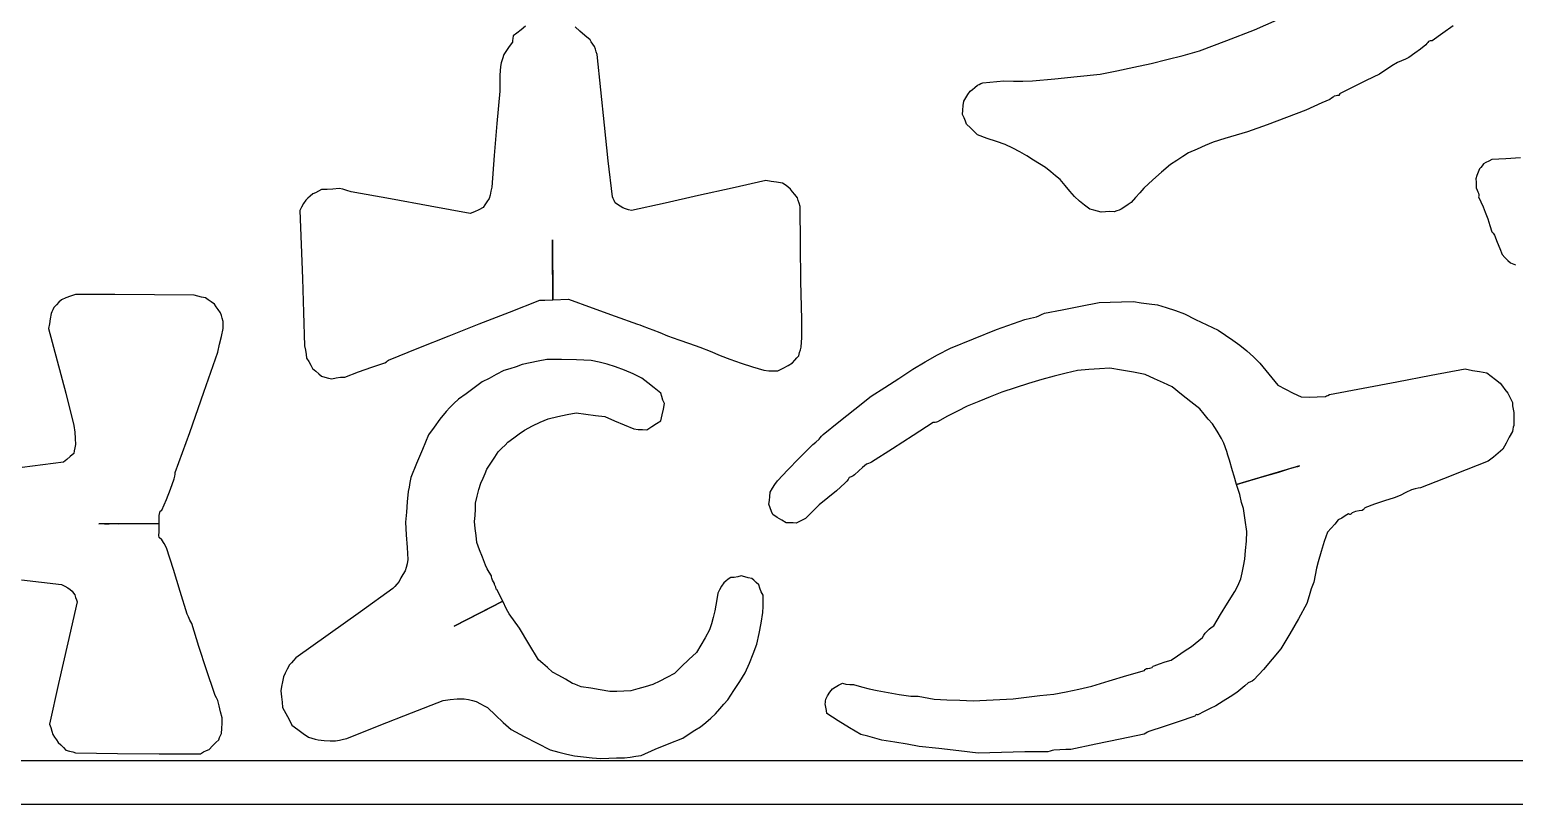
# Model space of a CAD drawing. Extents: x 0 to 192, y -79 to 48.
# Drawn here: x 36.89 to 70.76, y 0.02 to 17.68 of the extents above; entities that cross this region are included whole.
import ezdxf

# ---------------------------------------------------------------- set-up
doc = ezdxf.new("R2010")
doc.units = 0
doc.layers.add('1', color=7, linetype='CONTINUOUS')

msp = doc.modelspace()

# ---------------------------------------------------------------- linework, layer by layer
at = {"layer": '1', "color": 1, "linetype": 'CONTINUOUS'}
for p, q in [((64.8317, 17.684), (65.7954, 18.106)), ((48.0982, 17.6822), (48.0054, 17.6076)), ((48.1974, 17.7626), (48.0982, 17.6822)), ((49.439, 17.6534), (49.3326, 17.7522)), ((49.5534, 17.5548), (49.439, 17.6534)), ((64.2003, 17.4384), (64.8317, 17.684)), ((69.3654, 17.7702), (69.1273, 17.6042)), ((47.8286, 17.3018), (47.7638, 17.2074)), ((47.9014, 17.4016), (47.8286, 17.3018)), ((47.9068, 17.4874), (47.901, 17.4416)), ((47.901, 17.4416), (47.9014, 17.4016)), ((47.9204, 17.5415), (47.9068, 17.4874)), ((48.0054, 17.6076), (47.9204, 17.5415)), ((49.6734, 17.456), (49.5534, 17.5548)), ((49.6996, 17.4106), (49.6734, 17.456)), ((49.734, 17.3565), (49.6996, 17.4106)), ((49.7746, 17.2978), (49.734, 17.3565)), ((49.7948, 17.238), (49.7746, 17.2978)), ((63.5752, 17.1986), (64.2003, 17.4384)), ((68.7404, 17.3372), (68.6178, 17.2416)), ((68.761, 17.3704), (68.7404, 17.3372)), ((68.7819, 17.3958), (68.761, 17.3704)), ((68.8025, 17.415), (68.7819, 17.3958)), ((68.8367, 17.4279), (68.8025, 17.415)), ((68.863, 17.433), (68.8367, 17.4279)), ((68.8827, 17.4324), (68.863, 17.433)), ((69.1273, 17.6042), (68.8827, 17.4324)), ((47.6716, 17.0217), (47.6466, 16.9279)), ((47.7046, 17.1214), (47.6716, 17.0217)), ((47.7638, 17.2074), (47.7046, 17.1214)), ((49.8154, 17.1783), (49.7948, 17.238)), ((49.8356, 17.1187), (49.8154, 17.1783)), ((49.918, 16.3127), (49.8356, 17.1187)), ((62.4707, 16.9141), (62.832, 17.0026)), ((62.832, 17.0026), (63.1995, 17.0968)), ((63.1995, 17.0968), (63.5752, 17.1986)), ((68.0903, 16.9389), (67.9621, 16.8571)), ((68.1852, 16.9761), (68.0903, 16.9389)), ((68.2721, 17.0132), (68.1852, 16.9761)), ((68.3525, 17.0502), (68.2721, 17.0132)), ((68.4891, 17.1459), (68.3525, 17.0502)), ((68.6178, 17.2416), (68.4891, 17.1459)), ((47.6148, 16.6488), (47.6104, 16.4632)), ((47.627, 16.8419), (47.6148, 16.6488)), ((47.6466, 16.9279), (47.627, 16.8419)), ((60.2739, 16.5641), (60.7873, 16.614)), ((60.7873, 16.614), (61.3074, 16.6715)), ((61.3074, 16.6715), (61.6884, 16.7451)), ((61.6884, 16.7451), (62.0756, 16.8269)), ((62.0756, 16.8269), (62.4707, 16.9141)), ((67.6837, 16.6727), (67.3799, 16.5227)), ((67.9621, 16.8571), (67.6837, 16.6727)), ((47.6118, 16.2843), (47.5444, 15.5469)), ((47.6104, 16.4632), (47.6118, 16.2843)), ((50.0002, 15.505), (49.918, 16.3127)), ((58.2901, 16.2075), (58.3465, 16.2853)), ((58.3465, 16.2853), (58.3935, 16.3235)), ((58.3935, 16.3235), (58.4487, 16.3678)), ((58.4487, 16.3678), (58.5101, 16.4199)), ((58.5101, 16.4199), (58.5504, 16.438)), ((58.5504, 16.438), (58.591, 16.457)), ((58.591, 16.457), (58.6313, 16.4756)), ((58.6313, 16.4756), (58.7911, 16.4906)), ((58.7911, 16.4906), (58.951, 16.5056)), ((58.951, 16.5056), (59.111, 16.5207)), ((59.111, 16.5207), (59.3299, 16.5139)), ((59.3299, 16.5139), (59.5492, 16.5127)), ((59.5492, 16.5127), (59.7686, 16.5199)), ((59.7686, 16.5199), (60.2739, 16.5641)), ((67.0761, 16.3728), (66.7729, 16.2227)), ((67.3799, 16.5227), (67.0761, 16.3728)), ((58.1737, 15.8523), (58.1827, 15.9518)), ((58.1827, 15.9518), (58.1996, 16.0506)), ((58.1996, 16.0506), (58.2423, 16.1289)), ((58.2423, 16.1289), (58.2901, 16.2075)), ((66.1861, 15.9356), (66.0043, 15.8482)), ((66.3681, 16.0163), (66.1861, 15.9356)), ((66.5494, 16.0905), (66.3681, 16.0163)), ((66.5905, 16.1229), (66.5494, 16.0905)), ((66.6248, 16.1477), (66.5905, 16.1229)), ((66.6517, 16.1671), (66.6248, 16.1477)), ((66.6919, 16.1794), (66.6517, 16.1671)), ((66.7258, 16.1842), (66.6919, 16.1794)), ((66.7518, 16.1833), (66.7258, 16.1842)), ((66.7664, 16.2032), (66.7518, 16.1833)), ((66.7727, 16.2169), (66.7664, 16.2032)), ((66.7729, 16.2227), (66.7727, 16.2169)), ((58.1706, 15.7527), (58.1737, 15.8523)), ((58.2077, 15.6718), (58.1706, 15.7527)), ((58.2393, 15.5971), (58.2077, 15.6718)), ((58.2633, 15.5306), (58.2393, 15.5971)), ((65.5607, 15.6824), (65.1169, 15.517)), ((66.0043, 15.8482), (65.5607, 15.6824)), ((47.5444, 15.5469), (47.4844, 14.8151)), ((50.0888, 14.6931), (50.0002, 15.505)), ((58.3542, 15.4483), (58.2633, 15.5306)), ((58.4372, 15.3659), (58.3542, 15.4483)), ((58.5145, 15.2839), (58.4372, 15.3659)), ((58.7316, 15.2035), (58.5145, 15.2839)), ((64.4122, 15.2799), (64.151, 15.2024)), ((64.6736, 15.3513), (64.4122, 15.2799)), ((65.1169, 15.517), (64.6736, 15.3513)), ((58.9424, 15.1311), (58.7316, 15.2035)), ((59.1454, 15.0648), (58.9424, 15.1311)), ((59.3161, 14.9802), (59.1454, 15.0648)), ((59.4789, 14.8953), (59.3161, 14.9802)), ((63.5199, 14.963), (63.3239, 14.8753)), ((63.7078, 15.043), (63.5199, 14.963)), ((63.8893, 15.117), (63.7078, 15.043)), ((64.151, 15.2024), (63.8893, 15.117)), ((47.4844, 14.8151), (47.4304, 14.0918)), ((50.1808, 13.8752), (50.0888, 14.6931)), ((59.6356, 14.8106), (59.4789, 14.8953)), ((59.786, 14.7123), (59.6356, 14.8106)), ((59.9288, 14.622), (59.786, 14.7123)), ((60.0657, 14.5384), (59.9288, 14.622)), ((62.9169, 14.609), (62.7124, 14.436)), ((63.0596, 14.7043), (62.9169, 14.609)), ((63.1958, 14.7937), (63.0596, 14.7043)), ((63.3239, 14.8753), (63.1958, 14.7937)), ((70.0237, 14.5807), (69.9929, 14.5413)), ((70.057, 14.6277), (70.0237, 14.5807)), ((70.1113, 14.6544), (70.057, 14.6277)), ((70.175, 14.685), (70.1113, 14.6544)), ((70.2465, 14.7213), (70.175, 14.685)), ((70.5667, 14.7402), (70.2465, 14.7213)), ((70.8958, 14.7622), (70.5667, 14.7402)), ((53.6826, 14.2423), (52.9114, 14.0706)), ((53.8026, 14.2232), (53.6826, 14.2423)), ((60.1824, 14.4411), (60.0657, 14.5384)), ((60.2928, 14.3519), (60.1824, 14.4411)), ((60.396, 14.2688), (60.2928, 14.3519)), ((60.5113, 14.1317), (60.396, 14.2688)), ((62.5078, 14.2573), (62.3027, 14.0704)), ((62.7124, 14.436), (62.5078, 14.2573)), ((69.9035, 14.3588), (69.8831, 14.2822)), ((69.8831, 14.2822), (69.8838, 14.2059)), ((69.9297, 14.4347), (69.9035, 14.3588)), ((69.9635, 14.5076), (69.9297, 14.4347)), ((69.9929, 14.5413), (69.9635, 14.5076)), ((43.3492, 13.9394), (43.29, 13.885)), ((43.4086, 13.9657), (43.3492, 13.9394)), ((43.474, 14), (43.4086, 13.9657)), ((43.5474, 14.0404), (43.474, 14)), ((43.6728, 14.0415), (43.5474, 14.0404)), ((43.806, 14.0486), (43.6728, 14.0415)), ((43.9454, 14.0635), (43.806, 14.0486)), ((44.0312, 14.0444), (43.9454, 14.0635)), ((44.125, 14.0193), (44.0312, 14.0444)), ((44.2252, 13.9863), (44.125, 14.0193)), ((45.1224, 13.8282), (44.2252, 13.9863)), ((47.3926, 13.9124), (47.3728, 13.8323)), ((47.4114, 13.9983), (47.3926, 13.9124)), ((47.4304, 14.0918), (47.4114, 13.9983)), ((52.1444, 13.9012), (51.383, 13.7315)), ((52.9114, 14.0706), (52.1444, 13.9012)), ((53.9284, 14.2043), (53.8026, 14.2232)), ((54.0616, 14.1857), (53.9284, 14.2043)), ((54.122, 14.1462), (54.0616, 14.1857)), ((54.1822, 14.1011), (54.122, 14.1462)), ((54.2422, 14.0478), (54.1822, 14.1011)), ((54.2888, 13.9884), (54.2422, 14.0478)), ((54.3428, 13.9228), (54.2888, 13.9884)), ((54.4032, 13.8499), (54.3428, 13.9228)), ((60.6208, 14.0031), (60.5113, 14.1317)), ((60.7227, 13.8805), (60.6208, 14.0031)), ((62.2137, 13.9672), (62.1166, 13.857)), ((62.3027, 14.0704), (62.2137, 13.9672)), ((69.8838, 14.2059), (69.8861, 14.1372)), ((69.8861, 14.1372), (69.8901, 14.0745)), ((69.8901, 14.0745), (69.913, 14.027)), ((69.913, 14.027), (69.9293, 13.9874)), ((69.9293, 13.9874), (69.9422, 13.9577)), ((69.9458, 13.8947), (69.9408, 13.8754)), ((69.9422, 13.9577), (69.9468, 13.9213)), ((69.9468, 13.9213), (69.9458, 13.8947)), ((43.0926, 13.6381), (43.0534, 13.5584)), ((43.0534, 13.5584), (43.0854, 12.7819)), ((43.1378, 13.7185), (43.0926, 13.6381)), ((43.191, 13.7983), (43.1378, 13.7185)), ((43.2364, 13.8389), (43.191, 13.7983)), ((43.29, 13.885), (43.2364, 13.8389)), ((46.0256, 13.662), (45.1224, 13.8282)), ((46.9376, 13.4904), (46.0256, 13.662)), ((47.1362, 13.5778), (47.0366, 13.5312)), ((47.2354, 13.6322), (47.1362, 13.5778)), ((47.2746, 13.6924), (47.2354, 13.6322)), ((47.3196, 13.7582), (47.2746, 13.6924)), ((47.3728, 13.8323), (47.3196, 13.7582)), ((50.201, 13.8356), (50.1808, 13.8752)), ((50.221, 13.7899), (50.201, 13.8356)), ((50.2414, 13.7364), (50.221, 13.7899)), ((50.3018, 13.6967), (50.2414, 13.7364)), ((50.3618, 13.6576), (50.3018, 13.6967)), ((50.422, 13.6183), (50.3618, 13.6576)), ((50.482, 13.599), (50.422, 13.6183)), ((50.5478, 13.5795), (50.482, 13.599)), ((50.6214, 13.5603), (50.5478, 13.5795)), ((51.383, 13.7315), (50.6214, 13.5603)), ((54.4236, 13.7902), (54.4032, 13.8499)), ((54.444, 13.7246), (54.4236, 13.7902)), ((54.4646, 13.6512), (54.444, 13.7246)), ((54.4716, 12.7946), (54.4646, 13.6512)), ((60.8392, 13.777), (60.7227, 13.8805)), ((60.9555, 13.6795), (60.8392, 13.777)), ((61.0724, 13.5905), (60.9555, 13.6795)), ((61.1651, 13.5676), (61.0724, 13.5905)), ((61.2505, 13.5453), (61.1651, 13.5676)), ((61.6889, 13.5512), (61.6283, 13.5336)), ((61.7429, 13.5697), (61.6889, 13.5512)), ((61.7893, 13.5881), (61.7429, 13.5697)), ((61.871, 13.6455), (61.7893, 13.5881)), ((61.9462, 13.6968), (61.871, 13.6455)), ((62.0133, 13.7405), (61.9462, 13.6968)), ((62.1166, 13.857), (62.0133, 13.7405)), ((69.9408, 13.8754), (69.9925, 13.7589)), ((69.9925, 13.7589), (70.044, 13.6423)), ((70.044, 13.6423), (70.0958, 13.5255)), ((47.0366, 13.5312), (46.9376, 13.4904)), ((61.3291, 13.5227), (61.2505, 13.5453)), ((61.4291, 13.5337), (61.3291, 13.5227)), ((61.5289, 13.5367), (61.4291, 13.5337)), ((61.6283, 13.5336), (61.5289, 13.5367)), ((70.0958, 13.5255), (70.1506, 13.3669)), ((70.1506, 13.3669), (70.1994, 13.2162)), ((70.1994, 13.2162), (70.2442, 13.0743)), ((48.8134, 12.8915), (48.8164, 12.8917)), ((48.8148, 12.8916), (48.8134, 12.8915)), ((48.8164, 12.6452), (48.8134, 12.8915)), ((48.8134, 12.8915), (48.8134, 12.8915)), ((48.8134, 12.8915), (48.8134, 12.8915)), ((48.8134, 12.8915), (48.8204, 11.5215)), ((48.8164, 12.8917), (48.8148, 12.8916)), ((48.8164, 12.8917), (48.8164, 12.8917)), ((48.8164, 12.8917), (48.8164, 12.8917)), ((48.8164, 12.8917), (48.8164, 12.8917)), ((48.8164, 12.8917), (48.8164, 12.8917)), ((48.8164, 12.8917), (48.8164, 12.8917)), ((70.2442, 13.0743), (70.2718, 13.0468)), ((70.2718, 13.0468), (70.2918, 13.0208)), ((70.2918, 13.0208), (70.3064, 12.9963)), ((70.3064, 12.9963), (70.3684, 12.8417)), ((43.0854, 12.7819), (43.114, 12.0075)), ((48.8164, 12.5267), (48.8164, 12.6452)), ((54.4842, 11.9387), (54.4716, 12.7946)), ((70.3684, 12.8417), (70.4271, 12.6968)), ((70.4271, 12.6968), (70.479, 12.5595)), ((70.479, 12.5595), (70.5424, 12.487)), ((48.8164, 12.4098), (48.8164, 12.5267)), ((48.8164, 12.2774), (48.8164, 12.4098)), ((48.8196, 11.908), (48.8164, 12.2774)), ((70.5424, 12.487), (70.608, 12.4226)), ((70.608, 12.4226), (70.6746, 12.3635)), ((70.6746, 12.3635), (70.7868, 12.3195)), ((43.114, 12.0075), (43.1362, 11.2368)), ((48.821, 11.6495), (48.8196, 11.908)), ((54.5056, 11.0824), (54.4842, 11.9387)), ((37.6161, 11.5262), (37.5566, 11.4662)), ((37.7158, 11.5658), (37.6161, 11.5262)), ((37.8213, 11.6059), (37.7158, 11.5658)), ((37.9347, 11.6459), (37.8213, 11.6059)), ((38.8314, 11.6459), (37.9347, 11.6459)), ((39.7334, 11.6397), (38.8314, 11.6459)), ((40.6434, 11.6258), (39.7334, 11.6397)), ((40.7232, 11.6059), (40.6434, 11.6258)), ((40.8087, 11.5859), (40.7232, 11.6059)), ((40.902, 11.5658), (40.8087, 11.5859)), ((40.962, 11.5262), (40.902, 11.5658)), ((41.0278, 11.4801), (40.962, 11.5262)), ((48.64, 11.5153), (48.8204, 11.5215)), ((48.8204, 11.5215), (48.821, 11.6495)), ((48.8204, 11.5215), (49.184, 11.5366)), ((48.8204, 11.5215), (48.8204, 11.5215)), ((48.8204, 11.5215), (48.8204, 11.5215)), ((48.8204, 11.5215), (48.8204, 11.5215)), ((49.184, 11.5366), (49.7172, 11.3421)), ((37.3773, 11.2075), (37.3575, 11.0882)), ((37.3972, 11.2475), (37.3773, 11.2075)), ((37.4172, 11.2931), (37.3972, 11.2475)), ((37.4373, 11.3468), (37.4172, 11.2931)), ((37.4966, 11.4067), (37.4373, 11.3468)), ((37.5566, 11.4662), (37.4966, 11.4067)), ((41.1015, 11.4263), (41.0278, 11.4801)), ((41.1414, 11.3669), (41.1015, 11.4263)), ((41.187, 11.3011), (41.1414, 11.3669)), ((41.2412, 11.2274), (41.187, 11.3011)), ((41.2611, 11.1677), (41.2412, 11.2274)), ((43.1362, 11.2368), (43.1582, 10.4726)), ((47.145, 10.9728), (47.8362, 11.2432)), ((47.8362, 11.2432), (48.5268, 11.5116)), ((48.5268, 11.5116), (48.64, 11.5153)), ((49.7172, 11.3421), (50.2426, 11.1473)), ((59.9116, 11.1584), (59.973, 11.1863)), ((59.973, 11.1863), (60.0364, 11.2197)), ((60.0364, 11.2197), (60.4435, 11.2975)), ((60.4435, 11.2975), (60.8593, 11.3797)), ((60.8593, 11.3797), (61.2851, 11.4633)), ((61.2851, 11.4633), (61.5375, 11.4678)), ((61.5375, 11.4678), (61.7993, 11.4758)), ((61.7993, 11.4758), (62.0706, 11.4854)), ((62.0706, 11.4854), (62.2441, 11.458)), ((62.2441, 11.458), (62.4276, 11.4322)), ((62.4276, 11.4322), (62.6202, 11.4103)), ((62.6202, 11.4103), (62.8191, 11.3457)), ((62.8191, 11.3457), (63.0248, 11.2777)), ((63.0248, 11.2777), (63.236, 11.2073)), ((63.236, 11.2073), (63.4831, 11.0775)), ((37.3374, 10.9743), (37.3176, 10.8691)), ((37.3176, 10.8691), (37.5168, 10.1323)), ((37.3575, 11.0882), (37.3374, 10.9743)), ((41.2806, 11.102), (41.2611, 11.1677)), ((41.2611, 10.6898), (41.3008, 10.8691)), ((41.3008, 11.0283), (41.2806, 11.102)), ((41.3008, 10.9825), (41.3008, 11.0283)), ((41.3008, 10.9291), (41.3008, 10.9825)), ((41.3008, 10.8691), (41.3008, 10.9291)), ((46.4544, 10.7022), (47.145, 10.9728)), ((50.2426, 11.1473), (50.7536, 10.9669)), ((50.7536, 10.9669), (50.8072, 10.9536)), ((50.8072, 10.9536), (50.8618, 10.9333)), ((50.8618, 10.9333), (51.0236, 10.8726)), ((51.0236, 10.8726), (51.1042, 10.8419)), ((51.1042, 10.8419), (51.2614, 10.7771)), ((54.503, 10.6641), (54.5072, 10.8774)), ((54.5072, 10.8774), (54.5056, 11.0824)), ((58.4176, 10.6338), (58.9426, 10.8446)), ((58.9426, 10.8446), (59.5941, 11.0768)), ((59.5941, 11.0768), (59.7226, 11.1038)), ((59.7226, 11.1038), (59.8549, 11.1379)), ((59.8549, 11.1379), (59.9116, 11.1584)), ((63.4831, 11.0775), (63.7394, 10.9523)), ((63.7394, 10.9523), (64.0052, 10.8286)), ((41.1813, 10.3311), (41.2209, 10.5105)), ((41.2209, 10.5105), (41.2611, 10.6898)), ((45.7632, 10.4277), (46.4544, 10.7022)), ((51.2614, 10.7771), (51.4414, 10.6989)), ((51.4414, 10.6989), (51.695, 10.6074)), ((51.695, 10.6074), (51.9408, 10.5236)), ((51.9408, 10.5236), (52.1802, 10.4463)), ((54.4908, 10.4451), (54.503, 10.6641)), ((57.8916, 10.4233), (58.4176, 10.6338)), ((64.0052, 10.8286), (64.1698, 10.7147)), ((64.1698, 10.7147), (64.3349, 10.6016)), ((64.3349, 10.6016), (64.4997, 10.4879)), ((40.8626, 9.4153), (41.1813, 10.3311)), ((43.1582, 10.4726), (43.179, 10.3731)), ((43.179, 10.3731), (43.1934, 10.2792)), ((43.1934, 10.2792), (43.2002, 10.1936)), ((43.2002, 10.1936), (43.2548, 10.1145)), ((45.0726, 10.1491), (45.7632, 10.4277)), ((48.683, 10.1644), (48.4898, 10.1252)), ((49.0218, 10.1629), (48.683, 10.1644)), ((49.3604, 10.1554), (49.0218, 10.1629)), ((52.1802, 10.4463), (52.4144, 10.3484)), ((52.4144, 10.3484), (52.6402, 10.2566)), ((52.6402, 10.2566), (52.8598, 10.1726)), ((52.8598, 10.1726), (53.1194, 10.0811)), ((54.3476, 10.145), (54.393, 10.1994)), ((54.393, 10.1994), (54.4326, 10.2453)), ((54.4326, 10.2453), (54.4518, 10.3192)), ((54.4518, 10.3192), (54.4712, 10.3849)), ((54.4712, 10.3849), (54.4908, 10.4451)), ((57.3141, 10.1051), (57.6006, 10.2654)), ((57.6006, 10.2654), (57.8916, 10.4233)), ((64.4997, 10.4879), (64.6549, 10.3565)), ((64.6549, 10.3565), (64.807, 10.2203)), ((64.807, 10.2203), (64.9556, 10.0772)), ((37.5168, 10.1323), (37.71, 9.3953)), ((43.2548, 10.1145), (43.301, 10.0353)), ((43.301, 10.0353), (43.3418, 9.9559)), ((43.3418, 9.9559), (43.4158, 9.897)), ((43.4158, 9.897), (43.482, 9.8376)), ((43.482, 9.8376), (43.5424, 9.7785)), ((44.0798, 9.7626), (44.3916, 9.8787)), ((44.3916, 9.8787), (44.6956, 9.9866)), ((44.6956, 9.9866), (44.9936, 10.0888)), ((44.9936, 10.0888), (45.0274, 10.109)), ((45.0274, 10.109), (45.053, 10.1292)), ((45.053, 10.1292), (45.0726, 10.1491)), ((47.7062, 9.9097), (47.5326, 9.8168)), ((47.8458, 9.9493), (47.7062, 9.9097)), ((47.9855, 9.9943), (47.8458, 9.9493)), ((48.1254, 10.0472), (47.9855, 9.9943)), ((48.3044, 10.0866), (48.1254, 10.0472)), ((48.4898, 10.1252), (48.3044, 10.0866)), ((49.699, 10.1402), (49.3604, 10.1554)), ((49.8782, 10.0994), (49.699, 10.1402)), ((50.0629, 10.0531), (49.8782, 10.0994)), ((50.2558, 9.9982), (50.0629, 10.0531)), ((50.4546, 9.9178), (50.2558, 9.9982)), ((50.6533, 9.8314), (50.4546, 9.9178)), ((50.8523, 9.7368), (50.6533, 9.8314)), ((53.1194, 10.0811), (53.3788, 9.9978)), ((53.3788, 9.9978), (53.6384, 9.9202)), ((53.6384, 9.9202), (53.752, 9.9073)), ((53.752, 9.9073), (53.8576, 9.9019)), ((53.8576, 9.9019), (53.9572, 9.9027)), ((53.9572, 9.9027), (54.0762, 9.9634)), ((54.0762, 9.9634), (54.1894, 10.0243)), ((54.1894, 10.0243), (54.2942, 10.0849)), ((54.2942, 10.0849), (54.3476, 10.145)), ((56.7143, 9.7309), (57.0348, 9.9406)), ((57.0348, 9.9406), (57.3141, 10.1051)), ((60.5311, 9.8484), (60.2587, 9.7783)), ((60.7951, 9.9144), (60.5311, 9.8484)), ((61.049, 9.9335), (60.7951, 9.9144)), ((61.2932, 9.9515), (61.049, 9.9335)), ((61.5281, 9.9653), (61.2932, 9.9515)), ((61.8, 9.9225), (61.5281, 9.9653)), ((62.0683, 9.8722), (61.8, 9.9225)), ((62.3336, 9.8171), (62.0683, 9.8722)), ((64.9556, 10.0772), (65.0916, 9.911)), ((65.0916, 9.911), (65.2277, 9.7451)), ((68.8588, 9.8022), (69.6391, 9.9518)), ((69.6391, 9.9518), (69.8009, 9.9145)), ((69.8009, 9.9145), (69.9664, 9.8846)), ((69.9664, 9.8846), (70.1347, 9.8604)), ((70.1347, 9.8604), (70.2296, 9.7851)), ((43.5424, 9.7785), (43.622, 9.7589)), ((43.622, 9.7589), (43.7018, 9.7399)), ((43.7018, 9.7399), (43.7816, 9.7206)), ((43.7816, 9.7206), (43.8808, 9.7413)), ((43.8808, 9.7413), (43.9804, 9.7559)), ((43.9804, 9.7559), (44.0798, 9.7626)), ((47.0275, 9.5146), (46.8477, 9.3818)), ((47.2075, 9.6532), (47.0275, 9.5146)), ((47.367, 9.7318), (47.2075, 9.6532)), ((47.5326, 9.8168), (47.367, 9.7318)), ((50.991, 9.6306), (50.8523, 9.7368)), ((51.1359, 9.5164), (50.991, 9.6306)), ((51.289, 9.3961), (51.1359, 9.5164)), ((56.0835, 9.3281), (56.3968, 9.526)), ((56.3968, 9.526), (56.7143, 9.7309)), ((59.371, 9.5173), (59.0636, 9.4133)), ((59.6754, 9.6154), (59.371, 9.5173)), ((59.9758, 9.7066), (59.6754, 9.6154)), ((60.2587, 9.7783), (59.9758, 9.7066)), ((62.5472, 9.7218), (62.3336, 9.8171)), ((62.7539, 9.6309), (62.5472, 9.7218)), ((62.9551, 9.5423), (62.7539, 9.6309)), ((63.168, 9.3634), (62.9551, 9.5423)), ((65.2277, 9.7451), (65.3638, 9.5795)), ((65.3638, 9.5795), (65.5381, 9.4835)), ((65.5381, 9.4835), (65.7151, 9.3925)), ((66.5404, 9.3629), (67.3065, 9.5066)), ((67.3065, 9.5066), (68.0789, 9.6539)), ((68.0789, 9.6539), (68.8588, 9.8022)), ((70.2296, 9.7851), (70.33, 9.707)), ((70.33, 9.707), (70.4372, 9.6251)), ((70.4372, 9.6251), (70.4879, 9.5521)), ((70.4879, 9.5521), (70.5432, 9.4756)), ((37.71, 9.3953), (37.8954, 8.6585)), ((40.5381, 8.4992), (40.8626, 9.4153)), ((46.5677, 9.1577), (46.4737, 9.0649)), ((46.6677, 9.2572), (46.5677, 9.1577)), ((46.8477, 9.3818), (46.6677, 9.2572)), ((51.3085, 9.3166), (51.289, 9.3961)), ((51.3341, 9.2369), (51.3085, 9.3166)), ((51.3676, 9.157), (51.3341, 9.2369)), ((51.3471, 9.0316), (51.3676, 9.157)), ((55.7147, 9.031), (56.0835, 9.3281)), ((58.5381, 9.2027), (58.2755, 9.0978)), ((58.8011, 9.3082), (58.5381, 9.2027)), ((59.0636, 9.4133), (58.8011, 9.3082)), ((63.3783, 9.1956), (63.168, 9.3634)), ((63.5855, 9.036), (63.3783, 9.1956)), ((65.7151, 9.3925), (65.8962, 9.3085)), ((65.8962, 9.3085), (66.0773, 9.3066)), ((66.0773, 9.3066), (66.2621, 9.3117)), ((66.2621, 9.3117), (66.4492, 9.3217)), ((66.4492, 9.3217), (66.4768, 9.3297)), ((66.4768, 9.3297), (66.5065, 9.3428)), ((66.5065, 9.3428), (66.5404, 9.3629)), ((70.5432, 9.4756), (70.6063, 9.3956)), ((70.6063, 9.3956), (70.6393, 9.3317)), ((70.6393, 9.3317), (70.6747, 9.2602)), ((70.6747, 9.2602), (70.7134, 9.1775)), ((70.7134, 9.1775), (70.7195, 9.1059)), ((46.3878, 8.9794), (46.2473, 8.8008)), ((46.4737, 9.0649), (46.3878, 8.9794)), ((48.5374, 8.7312), (48.7171, 8.8098)), ((48.7171, 8.8098), (48.9365, 8.8628)), ((48.9365, 8.8628), (49.1499, 8.9077)), ((49.1499, 8.9077), (49.355, 8.9466)), ((49.355, 8.9466), (49.5739, 8.9115)), ((49.5739, 8.9115), (49.793, 8.8849)), ((49.793, 8.8849), (50.0117, 8.8641)), ((50.0117, 8.8641), (50.2304, 8.764)), ((51.2861, 8.7594), (51.3204, 8.8984)), ((51.3204, 8.8984), (51.3471, 9.0316)), ((55.3488, 8.7394), (55.7147, 9.031)), ((57.8294, 8.8659), (57.6015, 8.7409)), ((58.0545, 8.9849), (57.8294, 8.8659)), ((58.2755, 9.0978), (58.0545, 8.9849)), ((63.6785, 8.9162), (63.5855, 9.036)), ((63.7749, 8.8018), (63.6785, 8.9162)), ((70.7195, 9.1059), (70.7305, 9.0315)), ((70.7305, 9.0315), (70.7487, 8.9528)), ((70.7452, 8.8642), (70.7438, 8.7671)), ((70.7487, 8.9528), (70.7452, 8.8642)), ((37.8954, 8.6585), (37.9152, 8.5049)), ((37.9152, 8.5049), (37.9288, 8.3597)), ((40.2056, 7.5831), (40.5381, 8.4992)), ((46.1133, 8.6224), (45.9872, 8.4435)), ((46.2473, 8.8008), (46.1133, 8.6224)), ((47.9325, 8.3751), (48.0587, 8.4683)), ((48.0587, 8.4683), (48.1783, 8.5534)), ((48.1783, 8.5534), (48.358, 8.6464)), ((48.358, 8.6464), (48.5374, 8.7312)), ((50.2304, 8.764), (50.4493, 8.669)), ((50.4493, 8.669), (50.6678, 8.5824)), ((50.6678, 8.5824), (50.7676, 8.5681)), ((50.7676, 8.5681), (50.8668, 8.562)), ((50.8668, 8.562), (50.9667, 8.5615)), ((50.9667, 8.5615), (51.0806, 8.6347)), ((51.0806, 8.6347), (51.1862, 8.6998)), ((51.1862, 8.6998), (51.2861, 8.7594)), ((54.9877, 8.454), (55.3488, 8.7394)), ((57.5029, 8.7273), (57.0429, 8.4288)), ((57.5423, 8.7286), (57.5029, 8.7273)), ((57.5747, 8.7333), (57.5423, 8.7286)), ((57.6015, 8.7409), (57.5747, 8.7333)), ((63.8749, 8.6947), (63.7749, 8.8018)), ((63.979, 8.5238), (63.8749, 8.6947)), ((64.0781, 8.3616), (63.979, 8.5238)), ((70.7137, 8.5178), (70.6436, 8.3902)), ((70.7222, 8.5744), (70.7137, 8.5178)), ((70.7319, 8.6215), (70.7222, 8.5744)), ((70.7458, 8.6591), (70.7319, 8.6215)), ((70.7438, 8.7671), (70.7458, 8.6591)), ((37.9152, 8.1467), (37.9011, 8.0809)), ((37.9347, 8.2202), (37.9152, 8.1467)), ((37.9288, 8.3597), (37.9347, 8.2202)), ((45.9872, 8.4435), (45.8462, 8.1114)), ((47.5787, 8.0579), (47.6585, 8.1374)), ((47.6585, 8.1374), (47.733, 8.2111)), ((47.733, 8.2111), (47.7987, 8.2762)), ((47.7987, 8.2762), (47.9325, 8.3751)), ((54.4329, 7.9022), (54.6907, 8.1631)), ((54.6907, 8.1631), (54.7516, 8.2203)), ((54.7516, 8.2203), (54.8223, 8.2789)), ((54.8223, 8.2789), (54.9028, 8.3418)), ((54.9028, 8.3418), (54.9217, 8.3766)), ((54.9217, 8.3766), (54.9493, 8.4139)), ((54.9493, 8.4139), (54.9877, 8.454)), ((57.0429, 8.4288), (56.5735, 8.1256)), ((64.1275, 8.2536), (64.0781, 8.3616)), ((64.1973, 8.0672), (64.1275, 8.2536)), ((70.5693, 8.2561), (70.4925, 8.1166)), ((70.6436, 8.3902), (70.5693, 8.2561)), ((37.6558, 7.8221), (36.7198, 7.7024)), ((37.7358, 7.8818), (37.6558, 7.8221)), ((37.8153, 7.9473), (37.7358, 7.8818)), ((37.8954, 8.0213), (37.8153, 7.9473)), ((37.9011, 8.0809), (37.8954, 8.0213)), ((45.8462, 8.1114), (45.7115, 7.7873)), ((47.3178, 7.661), (47.4123, 7.7999)), ((47.4123, 7.7999), (47.4983, 7.933)), ((47.4983, 7.933), (47.5787, 8.0579)), ((54.185, 7.6459), (54.4329, 7.9022)), ((56.0249, 7.7913), (55.976, 7.7725)), ((56.0639, 7.8082), (56.0249, 7.7913)), ((56.0939, 7.8214), (56.0639, 7.8082)), ((56.5735, 8.1256), (56.0939, 7.8214)), ((64.2258, 7.9832), (64.1973, 8.0672)), ((64.2604, 7.8631), (64.2258, 7.9832)), ((64.3296, 7.6228), (64.2604, 7.8631)), ((70.1609, 7.8445), (69.657, 7.6447)), ((70.2798, 7.9379), (70.1609, 7.8445)), ((70.3918, 8.0289), (70.2798, 7.9379)), ((70.4925, 8.1166), (70.3918, 8.0289)), ((40.1853, 7.4437), (40.1994, 7.4973)), ((40.1994, 7.4973), (40.2056, 7.5429)), ((40.2056, 7.5429), (40.2056, 7.5831)), ((45.5848, 7.4695), (45.5641, 7.3559)), ((45.7115, 7.7873), (45.5848, 7.4695)), ((47.1773, 7.3427), (47.2312, 7.4562)), ((47.2312, 7.4562), (47.278, 7.5615)), ((47.278, 7.5615), (47.3178, 7.661)), ((53.9463, 7.3908), (54.185, 7.6459)), ((55.5805, 7.4677), (55.5585, 7.4276)), ((55.6295, 7.486), (55.5805, 7.4677)), ((55.6713, 7.5085), (55.6295, 7.486)), ((55.7082, 7.5339), (55.6713, 7.5085)), ((55.8004, 7.6191), (55.7082, 7.5339)), ((55.8901, 7.6993), (55.8004, 7.6191)), ((55.976, 7.7725), (55.8901, 7.6993)), ((64.3642, 7.5027), (64.3296, 7.6228)), ((64.4202, 7.3085), (64.3642, 7.5027)), ((65.8574, 7.7382), (64.4202, 7.3085)), ((64.5732, 7.3551), (65.009, 7.4882)), ((65.009, 7.4882), (65.3882, 7.5947)), ((65.3882, 7.5947), (65.6111, 7.6646)), ((65.6111, 7.6646), (65.6876, 7.6912)), ((65.6876, 7.6912), (65.7708, 7.7145)), ((65.7708, 7.7145), (65.8207, 7.7245)), ((65.8207, 7.7245), (65.844, 7.7278)), ((65.844, 7.7278), (65.8574, 7.7382)), ((65.8574, 7.7382), (65.8574, 7.7382)), ((65.8574, 7.7382), (65.8574, 7.7382)), ((65.8574, 7.7382), (65.8574, 7.7382)), ((65.8574, 7.7382), (65.8574, 7.7382)), ((65.8574, 7.7382), (65.8574, 7.7382)), ((65.8574, 7.7382), (65.8574, 7.7382)), ((65.8574, 7.7382), (65.8574, 7.7382)), ((65.8574, 7.7382), (65.8574, 7.7382)), ((69.657, 7.6447), (69.1436, 7.4435)), ((40.0062, 6.9655), (40.0998, 7.2047)), ((40.0998, 7.2047), (40.1853, 7.4437)), ((45.5234, 7.151), (45.5024, 6.912)), ((45.5441, 7.2508), (45.5234, 7.151)), ((45.5641, 7.3559), (45.5441, 7.2508)), ((47.0962, 7.0448), (47.1369, 7.198)), ((47.1369, 7.198), (47.1773, 7.3427)), ((53.7742, 7.0375), (53.7845, 7.139)), ((53.7845, 7.139), (53.8324, 7.2257)), ((53.8324, 7.2257), (53.8859, 7.3102)), ((53.8859, 7.3102), (53.9463, 7.3908)), ((55.2957, 7.1695), (55.0985, 7.0055)), ((55.4863, 7.338), (55.2957, 7.1695)), ((55.5273, 7.3836), (55.4863, 7.338)), ((55.5585, 7.4276), (55.5273, 7.3836)), ((64.4202, 7.3085), (64.5732, 7.3551)), ((64.4967, 7.0856), (64.4202, 7.3085)), ((68.2864, 7.1265), (68.154, 7.0633)), ((68.4141, 7.1926), (68.2864, 7.1265)), ((68.4923, 7.2108), (68.4141, 7.1926)), ((68.5615, 7.2254), (68.4923, 7.2108)), ((68.621, 7.2378), (68.5615, 7.2254)), ((69.1436, 7.4435), (68.621, 7.2378)), ((39.9064, 6.7267), (40.0062, 6.9655)), ((45.5024, 6.912), (45.4818, 6.6792)), ((47.0552, 6.7461), (47.0558, 6.8855)), ((47.0558, 6.8855), (47.0962, 7.0448)), ((53.7472, 6.864), (53.7623, 6.9459)), ((53.7825, 6.776), (53.7472, 6.864)), ((53.7623, 6.9459), (53.7742, 7.0375)), ((53.8142, 6.697), (53.7825, 6.776)), ((54.896, 6.8445), (54.7936, 6.7413)), ((55.0985, 7.0055), (54.896, 6.8445)), ((64.5376, 6.9021), (64.4967, 7.0856)), ((64.5765, 6.7614), (64.5376, 6.9021)), ((67.346, 6.7813), (67.3363, 6.7637)), ((67.5718, 6.8612), (67.346, 6.7813)), ((67.7952, 6.9361), (67.5718, 6.8612)), ((68.0141, 7.0039), (67.7952, 6.9361)), ((68.154, 7.0633), (68.0141, 7.0039)), ((39.8422, 6.6035), (39.867, 6.7007)), ((39.8429, 6.4179), (39.8422, 6.6035)), ((39.867, 6.7007), (39.9064, 6.7267)), ((45.4818, 6.6792), (45.4608, 6.4541)), ((45.4608, 6.4541), (45.4795, 6.1615)), ((47.0341, 6.4675), (47.0488, 6.6065)), ((47.0533, 6.3078), (47.0341, 6.4675)), ((47.0488, 6.6065), (47.0552, 6.7461)), ((53.8443, 6.628), (53.8142, 6.697)), ((53.9424, 6.5585), (53.8443, 6.628)), ((54.0441, 6.4954), (53.9424, 6.5585)), ((54.1486, 6.4379), (54.0441, 6.4954)), ((54.2327, 6.4372), (54.1486, 6.4379)), ((54.3065, 6.4351), (54.2327, 6.4372)), ((54.4536, 6.4674), (54.3711, 6.4286)), ((54.5259, 6.5026), (54.4536, 6.4674)), ((54.5894, 6.5359), (54.5259, 6.5026)), ((54.6918, 6.6387), (54.5894, 6.5359)), ((54.7936, 6.7413), (54.6918, 6.6387)), ((64.6182, 6.4949), (64.5765, 6.7614)), ((64.6586, 6.2384), (64.6182, 6.4949)), ((66.7374, 6.5024), (66.6623, 6.4072)), ((66.8228, 6.5465), (66.7374, 6.5024)), ((66.9014, 6.5943), (66.8228, 6.5465)), ((66.9751, 6.6447), (66.9014, 6.5943)), ((66.9922, 6.635), (66.9751, 6.6447)), ((67.0045, 6.6283), (66.9922, 6.635)), ((67.0099, 6.6253), (67.0045, 6.6283)), ((67.0316, 6.6358), (67.0099, 6.6253)), ((67.0465, 6.6503), (67.0316, 6.6358)), ((67.0562, 6.6679), (67.0465, 6.6503)), ((67.1371, 6.6913), (67.0562, 6.6679)), ((67.2153, 6.7095), (67.1371, 6.6913)), ((67.29, 6.7206), (67.2153, 6.7095)), ((67.3182, 6.7439), (67.29, 6.7206)), ((67.3363, 6.7637), (67.3182, 6.7439)), ((39.8429, 6.4179), (38.4672, 6.416)), ((38.4672, 6.416), (38.5087, 6.4179)), ((38.4672, 6.416), (38.4672, 6.416)), ((38.5087, 6.4179), (38.5984, 6.4165)), ((38.5984, 6.4165), (38.6997, 6.4165)), ((38.6997, 6.4165), (38.8531, 6.4179)), ((38.8531, 6.4179), (38.9211, 6.4165)), ((38.9211, 6.4165), (39.4521, 6.4179)), ((39.4521, 6.4179), (39.8429, 6.4179)), ((39.833, 6.149), (39.8422, 6.2285)), ((39.8422, 6.1035), (39.833, 6.149)), ((39.8422, 6.2285), (39.8429, 6.4179)), ((39.9064, 6.0495), (39.8422, 6.1035)), ((39.8429, 6.4179), (39.8429, 6.4179)), ((39.8429, 6.4179), (39.8429, 6.4179)), ((39.8429, 6.4179), (39.8429, 6.4179)), ((45.4795, 6.1615), (45.4979, 5.8765)), ((47.0727, 6.1485), (47.0533, 6.3078)), ((47.0916, 5.9891), (47.0727, 6.1485)), ((54.3711, 6.4286), (54.3065, 6.4351)), ((64.6448, 6.0187), (64.6586, 6.2384)), ((66.4949, 6.2271), (66.4208, 6.0108)), ((66.5819, 6.3152), (66.4949, 6.2271)), ((66.6623, 6.4072), (66.5819, 6.3152)), ((39.9524, 5.9635), (39.9064, 6.0495)), ((40.0062, 5.8701), (39.9524, 5.9635)), ((40.1654, 5.3725), (40.0062, 5.8701)), ((45.4979, 5.8765), (45.5167, 5.5974)), ((47.1507, 5.8234), (47.0916, 5.9891)), ((47.2159, 5.6499), (47.1507, 5.8234)), ((64.6068, 5.6077), (64.6263, 5.8085)), ((64.6263, 5.8085), (64.6448, 6.0187)), ((66.3487, 5.7847), (66.2802, 5.5492)), ((66.4208, 6.0108), (66.3487, 5.7847)), ((45.4963, 5.504), (45.4763, 5.4185)), ((45.5167, 5.5974), (45.4963, 5.504)), ((47.2886, 5.4702), (47.2159, 5.6499)), ((47.3283, 5.3903), (47.2886, 5.4702)), ((64.5498, 5.298), (64.5797, 5.4474)), ((64.5797, 5.4474), (64.6068, 5.6077)), ((66.2802, 5.5492), (66.2448, 5.4031)), ((36.7002, 5.1333), (37.6161, 5.0337)), ((40.3246, 4.8685), (40.1654, 5.3725)), ((45.3155, 5.1006), (45.2611, 5.041)), ((45.3557, 5.1802), (45.3155, 5.1006)), ((45.402, 5.2595), (45.3557, 5.1802)), ((45.456, 5.339), (45.402, 5.2595)), ((45.4763, 5.4185), (45.456, 5.339)), ((47.3737, 5.3106), (47.3283, 5.3903)), ((47.4272, 5.2307), (47.3737, 5.3106)), ((47.4271, 5.205), (47.4272, 5.2307)), ((47.4329, 5.1712), (47.4271, 5.205)), ((47.4466, 5.1308), (47.4329, 5.1712)), ((47.4665, 5.0911), (47.4466, 5.1308)), ((47.4922, 5.0512), (47.4665, 5.0911)), ((52.7698, 5.1078), (52.7239, 5.0686)), ((52.8236, 5.1479), (52.7698, 5.1078)), ((52.8838, 5.1874), (52.8236, 5.1479)), ((52.9634, 5.193), (52.8838, 5.1874)), ((53.0431, 5.2065), (52.9634, 5.193)), ((53.1232, 5.2261), (53.0431, 5.2065)), ((53.2025, 5.2059), (53.1232, 5.2261)), ((53.2819, 5.1857), (53.2025, 5.2059)), ((53.3616, 5.1651), (53.2819, 5.1857)), ((53.4074, 5.1252), (53.3616, 5.1651)), ((53.461, 5.0793), (53.4074, 5.1252)), ((64.4748, 5.0502), (64.5174, 5.1568)), ((64.5174, 5.1568), (64.5498, 5.298)), ((66.1812, 5.0808), (66.127, 4.9289)), ((66.2111, 5.2462), (66.1812, 5.0808)), ((66.2448, 5.4031), (66.2111, 5.2462)), ((37.6161, 5.0337), (37.6899, 4.9943)), ((37.6899, 4.9943), (37.7559, 4.9541)), ((37.7559, 4.9541), (37.8153, 4.9147)), ((37.8153, 4.9147), (37.8554, 4.8745)), ((37.8554, 4.8745), (37.8892, 4.8347)), ((37.8892, 4.8347), (37.9152, 4.7949)), ((37.9152, 4.7949), (37.9347, 4.7349)), ((40.4842, 4.3567), (40.3246, 4.8685)), ((45.1753, 4.9417), (44.4364, 4.407)), ((45.2155, 4.9873), (45.1753, 4.9417)), ((45.2611, 5.041), (45.2155, 4.9873)), ((47.489, 5.0295), (47.4922, 5.0512)), ((47.5258, 4.9712), (47.489, 5.0295)), ((47.5314, 4.9257), (47.5258, 4.9712)), ((47.5449, 4.9177), (47.5314, 4.9257)), ((47.6812, 4.6485), (47.5449, 4.9177)), ((52.5835, 4.8302), (52.5628, 4.6906)), ((52.6234, 4.9096), (52.5835, 4.8302)), ((52.6697, 4.9891), (52.6234, 4.9096)), ((52.7239, 5.0686), (52.6697, 4.9891)), ((53.5207, 5.0251), (53.461, 5.0793)), ((53.5461, 4.9452), (53.5207, 5.0251)), ((53.5796, 4.8656), (53.5461, 4.9452)), ((53.619, 4.7858), (53.5796, 4.8656)), ((53.6187, 4.6604), (53.619, 4.7858)), ((64.2122, 4.6036), (64.3808, 4.8678)), ((64.3808, 4.8678), (64.4289, 4.955)), ((64.4289, 4.955), (64.4748, 5.0502)), ((66.0765, 4.7679), (66.0281, 4.5968)), ((66.127, 4.9289), (66.0765, 4.7679)), ((37.9748, 4.6355), (37.7559, 3.6995)), ((37.9347, 4.7349), (37.955, 4.6811)), ((37.955, 4.6811), (37.9748, 4.6355)), ((44.4364, 4.407), (43.6972, 3.8787)), ((47.6812, 4.6485), (46.5731, 4.0767)), ((46.5731, 4.0767), (47.492, 4.5504)), ((47.492, 4.5504), (47.5883, 4.6017)), ((47.5883, 4.6017), (47.6812, 4.6485)), ((47.7685, 4.4705), (47.6812, 4.6485)), ((47.6812, 4.6485), (47.6812, 4.6485)), ((47.6812, 4.6485), (47.6812, 4.6485)), ((47.6812, 4.6485), (47.6812, 4.6485)), ((47.8244, 4.3587), (47.7685, 4.4705)), ((47.7685, 4.4705), (47.7685, 4.4705)), ((52.5221, 4.4323), (52.4817, 4.2791)), ((52.5427, 4.5573), (52.5221, 4.4323)), ((52.5628, 4.6906), (52.5427, 4.5573)), ((53.6173, 4.3876), (53.618, 4.5266)), ((53.618, 4.5266), (53.6187, 4.6604)), ((64.0533, 4.3439), (64.2122, 4.6036)), ((66.0281, 4.5968), (65.8358, 4.2478)), ((40.51, 4.2908), (40.4842, 4.3567)), ((40.5438, 4.2175), (40.51, 4.2908)), ((40.5837, 4.1375), (40.5438, 4.2175)), ((40.7493, 3.6139), (40.5837, 4.1375)), ((48.0589, 4.033), (47.8244, 4.3587)), ((47.8244, 4.3587), (47.8244, 4.3587)), ((52.4413, 4.1337), (52.4006, 3.9948)), ((52.4817, 4.2791), (52.4413, 4.1337)), ((53.5298, 3.9096), (53.5766, 4.1488)), ((53.5766, 4.1488), (53.6173, 4.3876)), ((63.8455, 4.0488), (63.9038, 4.0849)), ((63.9038, 4.0849), (64.0533, 4.3439)), ((65.8358, 4.2478), (65.6378, 3.9021)), ((43.6972, 3.8787), (42.9581, 3.3582)), ((48.2766, 3.6734), (48.0589, 4.033)), ((52.3004, 3.8155), (52.2, 3.6427)), ((52.4006, 3.9948), (52.3004, 3.8155)), ((53.4747, 3.6712), (53.5298, 3.9096)), ((63.4777, 3.683), (63.5606, 3.7508)), ((63.5606, 3.7508), (63.6435, 3.8193)), ((63.6435, 3.8193), (63.6721, 3.8713)), ((63.6721, 3.8713), (63.7065, 3.9206)), ((63.7065, 3.9206), (63.7472, 3.9662)), ((63.7472, 3.9662), (63.7936, 4.0089)), ((63.7936, 4.0089), (63.8455, 4.0488)), ((65.6378, 3.9021), (65.4335, 3.5598)), ((37.7559, 3.6995), (37.5426, 2.7695)), ((40.9224, 3.0821), (40.7493, 3.6139)), ((48.4941, 3.3144), (48.2766, 3.6734)), ((52.0996, 3.478), (51.9257, 3.3193)), ((52.2, 3.6427), (52.0996, 3.478)), ((53.3077, 3.2337), (53.3939, 3.4524)), ((53.3939, 3.4524), (53.4747, 3.6712)), ((62.928, 3.3039), (63.0745, 3.4053)), ((63.0745, 3.4053), (63.229, 3.5085)), ((63.229, 3.5085), (63.3946, 3.6151)), ((63.3946, 3.6151), (63.4777, 3.683)), ((65.4335, 3.5598), (65.2371, 3.3275)), ((41.1015, 2.5443), (40.9224, 3.0821)), ((42.7637, 3.1002), (42.7173, 3.0068)), ((42.8177, 3.1994), (42.7637, 3.1002)), ((42.8579, 3.245), (42.8177, 3.1994)), ((42.9038, 3.2988), (42.8579, 3.245)), ((42.9581, 3.3582), (42.9038, 3.2988)), ((48.5937, 3.2284), (48.4941, 3.3144)), ((48.6986, 3.1339), (48.5937, 3.2284)), ((48.8117, 3.0342), (48.6986, 3.1339)), ((51.7599, 3.1606), (51.5997, 3.002)), ((51.9257, 3.3193), (51.7599, 3.1606)), ((53.2131, 3.0151), (53.3077, 3.2337)), ((61.9149, 2.9523), (62.3207, 3.07)), ((62.3207, 3.07), (62.3303, 3.0875)), ((62.3303, 3.0875), (62.3455, 3.102)), ((62.3455, 3.102), (62.3668, 3.1127)), ((62.3668, 3.1127), (62.3997, 3.1177)), ((62.3997, 3.1177), (62.4415, 3.1236)), ((62.4415, 3.1236), (62.4929, 3.1345)), ((62.4929, 3.1345), (62.5023, 3.1515)), ((62.5023, 3.1515), (62.517, 3.1662)), ((62.517, 3.1662), (62.5391, 3.1767)), ((62.5391, 3.1767), (62.6623, 3.2226)), ((62.6623, 3.2226), (62.7918, 3.2648)), ((62.7918, 3.2648), (62.928, 3.3039)), ((65.0324, 3.0919), (64.8168, 2.8538)), ((65.2371, 3.3275), (65.0324, 3.0919)), ((37.5426, 2.7695), (37.3374, 1.8471)), ((42.6568, 2.8078), (42.6362, 2.7022)), ((42.6772, 2.921), (42.6568, 2.8078)), ((42.7173, 3.0068), (42.6772, 2.921)), ((48.9565, 2.9539), (48.8117, 3.0342)), ((49.1095, 2.8676), (48.9565, 2.9539)), ((49.2685, 2.7731), (49.1095, 2.8676)), ((49.3282, 2.7531), (49.2685, 2.7731)), ((49.3939, 2.7267), (49.3282, 2.7531)), ((49.4672, 2.6929), (49.3939, 2.7267)), ((51.1006, 2.7455), (50.9273, 2.6925)), ((51.2605, 2.8244), (51.1006, 2.7455)), ((51.4261, 2.9096), (51.2605, 2.8244)), ((51.5997, 3.002), (51.4261, 2.9096)), ((52.9522, 2.6121), (53.0865, 2.8166)), ((53.0865, 2.8166), (53.2131, 3.0151)), ((55.2663, 2.6902), (55.3423, 2.7325)), ((55.3423, 2.7325), (55.4281, 2.7763)), ((55.4281, 2.7763), (55.5103, 2.7604)), ((55.5103, 2.7604), (55.5961, 2.7515)), ((55.5961, 2.7515), (55.6852, 2.748)), ((55.6852, 2.748), (55.8614, 2.6964)), ((61.1207, 2.7079), (61.5143, 2.8324)), ((61.5143, 2.8324), (61.9149, 2.9523)), ((64.6065, 2.7195), (64.5209, 2.6462)), ((64.6896, 2.7877), (64.6065, 2.7195)), ((64.7383, 2.8062), (64.6896, 2.7877)), ((64.7807, 2.8285), (64.7383, 2.8062)), ((64.8168, 2.8538), (64.7807, 2.8285)), ((41.1214, 2.4985), (41.1015, 2.5443)), ((41.1474, 2.4447), (41.1214, 2.4985)), ((41.1813, 2.3849), (41.1474, 2.4447)), ((41.2074, 2.2598), (41.1813, 2.3849)), ((42.6362, 2.7022), (42.616, 2.6026)), ((42.616, 2.6026), (42.6352, 2.4693)), ((42.6352, 2.4693), (42.6488, 2.3435)), ((45.5954, 2.106), (46.3193, 2.3875)), ((46.3193, 2.3875), (46.4789, 2.4067)), ((46.4789, 2.4067), (46.638, 2.4203)), ((46.638, 2.4203), (46.7975, 2.4253)), ((46.7975, 2.4253), (46.897, 2.4049)), ((46.897, 2.4049), (46.9904, 2.3847)), ((46.9904, 2.3847), (47.0759, 2.3644)), ((49.6865, 2.6657), (49.4672, 2.6929)), ((49.9055, 2.631), (49.6865, 2.6657)), ((50.1242, 2.5903), (49.9055, 2.631)), ((50.2835, 2.5897), (50.1242, 2.5903)), ((50.4429, 2.5949), (50.2835, 2.5897)), ((50.6025, 2.6081), (50.4429, 2.5949)), ((50.7621, 2.6474), (50.6025, 2.6081)), ((50.9273, 2.6925), (50.7621, 2.6474)), ((52.7259, 2.2999), (52.8118, 2.3993)), ((52.8118, 2.3993), (52.9522, 2.6121)), ((55.0419, 2.3364), (55.0461, 2.3723)), ((55.0461, 2.3723), (55.0479, 2.4173)), ((55.0479, 2.4173), (55.0892, 2.4922)), ((55.0892, 2.4922), (55.1396, 2.5712)), ((55.1396, 2.5712), (55.2, 2.6516)), ((55.2, 2.6516), (55.2663, 2.6902)), ((55.8614, 2.6964), (56.0404, 2.6503)), ((56.0404, 2.6503), (56.2233, 2.6106)), ((56.2233, 2.6106), (56.4713, 2.565)), ((56.4713, 2.565), (56.7268, 2.5221)), ((56.7268, 2.5221), (56.9935, 2.4817)), ((56.9935, 2.4817), (57.0382, 2.48)), ((57.0382, 2.48), (57.0908, 2.4802)), ((57.0908, 2.4802), (57.1544, 2.4841)), ((57.1544, 2.4841), (57.2782, 2.461)), ((57.2782, 2.461), (57.4022, 2.4384)), ((57.4022, 2.4384), (57.5258, 2.4155)), ((57.5258, 2.4155), (57.8131, 2.4004)), ((57.8131, 2.4004), (58.1097, 2.3895)), ((58.1097, 2.3895), (58.416, 2.38)), ((58.416, 2.38), (58.7197, 2.3944)), ((58.7197, 2.3944), (59.0231, 2.4091)), ((59.0231, 2.4091), (59.3269, 2.4235)), ((59.3269, 2.4235), (59.6276, 2.4621)), ((59.6276, 2.4621), (59.9359, 2.4973)), ((59.9359, 2.4973), (60.2489, 2.5289)), ((60.2489, 2.5289), (60.5304, 2.5855)), ((60.5304, 2.5855), (60.8203, 2.646)), ((60.8203, 2.646), (61.1207, 2.7079)), ((64.2792, 2.4678), (64.1174, 2.3684)), ((64.4311, 2.5661), (64.2792, 2.4678)), ((64.5209, 2.6462), (64.4311, 2.5661)), ((41.2412, 2.1263), (41.2074, 2.2598)), ((41.2806, 1.9867), (41.2412, 2.1263)), ((42.6488, 2.3435), (42.6543, 2.2242)), ((42.6543, 2.2242), (42.7334, 2.0847)), ((42.7334, 2.0847), (42.8063, 1.9509)), ((44.8631, 1.8164), (45.5954, 2.106)), ((47.0759, 2.3644), (47.1695, 2.3106)), ((47.1695, 2.3106), (47.2551, 2.2644)), ((47.2551, 2.2644), (47.3344, 2.224)), ((47.3344, 2.224), (47.5131, 2.0499)), ((47.5131, 2.0499), (47.6917, 1.8839)), ((52.4257, 1.983), (52.532, 2.0818)), ((52.532, 2.0818), (52.6319, 2.195)), ((52.6319, 2.195), (52.7259, 2.2999)), ((55.0346, 2.3106), (55.0419, 2.3364)), ((55.0529, 2.2323), (55.0346, 2.3106)), ((55.0643, 2.1581), (55.0529, 2.2323)), ((55.0704, 2.0866), (55.0643, 2.1581)), ((55.3347, 1.9181), (55.0704, 2.0866)), ((63.483, 2.0427), (63.4679, 2.0282)), ((63.4925, 2.0599), (63.483, 2.0427)), ((63.5168, 2.063), (63.4925, 2.0599)), ((63.5319, 2.0609), (63.5168, 2.063)), ((63.5371, 2.0582), (63.5319, 2.0609)), ((63.6836, 2.1301), (63.5371, 2.0582)), ((63.8189, 2.1988), (63.6836, 2.1301)), ((63.9468, 2.2649), (63.8189, 2.1988)), ((64.1174, 2.3684), (63.9468, 2.2649)), ((37.3374, 1.8471), (37.3714, 1.7679)), ((37.3714, 1.7679), (37.3972, 1.6883)), ((41.2611, 1.6285), (41.2748, 1.7477)), ((41.2748, 1.7477), (41.2806, 1.8673)), ((41.2806, 1.8673), (41.2806, 1.9867)), ((42.8063, 1.9509), (42.8715, 1.825)), ((42.8715, 1.825), (43.0045, 1.7249)), ((43.0045, 1.7249), (43.1296, 1.6307)), ((44.1247, 1.5209), (44.8631, 1.8164)), ((47.6917, 1.8839), (47.8702, 1.7238)), ((47.8702, 1.7238), (48.168, 1.5632)), ((51.9321, 1.6207), (52.066, 1.7055)), ((52.066, 1.7055), (52.192, 1.7846)), ((52.192, 1.7846), (52.3118, 1.8841)), ((52.3118, 1.8841), (52.4257, 1.983)), ((55.5947, 1.7588), (55.3347, 1.9181)), ((55.8533, 1.609), (55.5947, 1.7588)), ((62.7696, 1.7923), (62.4165, 1.6756)), ((63.112, 1.906), (62.7696, 1.7923)), ((63.4466, 2.0176), (63.112, 1.906)), ((63.4679, 2.0282), (63.4466, 2.0176)), ((37.3972, 1.6883), (37.4172, 1.6083)), ((37.4172, 1.6083), (37.457, 1.5487)), ((37.457, 1.5487), (37.4966, 1.4888)), ((37.4966, 1.4888), (37.5368, 1.4293)), ((37.5368, 1.4293), (37.5964, 1.3693)), ((37.5964, 1.3693), (37.6558, 1.3097)), ((41.0618, 1.3493), (41.1356, 1.4231)), ((41.1356, 1.4231), (41.2011, 1.4888)), ((41.2011, 1.4888), (41.2209, 1.5425)), ((41.2209, 1.5425), (41.2412, 1.5884)), ((41.2412, 1.5884), (41.2611, 1.6285)), ((43.1296, 1.6307), (43.2488, 1.5445)), ((43.2488, 1.5445), (43.3285, 1.5244)), ((43.3285, 1.5244), (43.4019, 1.5039)), ((43.4019, 1.5039), (43.4673, 1.4836)), ((43.4673, 1.4836), (43.6068, 1.4693)), ((43.6068, 1.4693), (43.7404, 1.4632)), ((43.7404, 1.4632), (43.8658, 1.4626)), ((43.8658, 1.4626), (43.9594, 1.4814)), ((43.9594, 1.4814), (44.0453, 1.5011)), ((44.0453, 1.5011), (44.1247, 1.5209)), ((48.168, 1.5632), (48.4662, 1.4086)), ((48.4662, 1.4086), (48.7642, 1.2618)), ((51.1541, 1.2714), (51.4734, 1.4034)), ((51.4734, 1.4034), (51.7924, 1.5276)), ((51.7924, 1.5276), (51.9321, 1.6207)), ((56.0121, 1.5676), (55.8533, 1.609)), ((56.171, 1.5255), (56.0121, 1.5676)), ((56.3298, 1.4831), (56.171, 1.5255)), ((56.6219, 1.4359), (56.3298, 1.4831)), ((56.9062, 1.3859), (56.6219, 1.4359)), ((57.1795, 1.3331), (56.9062, 1.3859)), ((61.2104, 1.3852), (60.644, 1.2652)), ((61.7685, 1.5026), (61.2104, 1.3852)), ((62.3162, 1.6176), (61.7685, 1.5026)), ((62.3527, 1.6421), (62.3162, 1.6176)), ((62.3868, 1.6626), (62.3527, 1.6421)), ((62.4165, 1.6756), (62.3868, 1.6626)), ((0.9829, 1.0166), (94.9829, 1.0166)), ((37.6558, 1.3097), (37.7158, 1.25)), ((37.7158, 1.25), (37.7956, 1.2299)), ((37.7956, 1.2299), (37.8692, 1.2099)), ((37.8692, 1.2099), (37.9347, 1.1901)), ((37.9347, 1.1901), (38.891, 1.1759)), ((38.891, 1.1759), (39.8408, 1.1702)), ((39.8408, 1.1702), (40.7829, 1.1702)), ((40.7829, 1.1702), (40.8567, 1.2099)), ((40.8567, 1.2099), (40.9224, 1.2439)), ((40.9224, 1.2439), (40.9821, 1.2698)), ((40.9821, 1.2698), (41.0618, 1.3493)), ((48.7642, 1.2618), (48.9576, 1.2074)), ((48.9576, 1.2074), (49.142, 1.1603)), ((49.142, 1.1603), (49.3211, 1.1201)), ((49.3211, 1.1201), (49.5203, 1.0992)), ((49.5203, 1.0992), (49.7192, 1.0786)), ((49.7192, 1.0786), (49.9183, 1.0576)), ((49.9183, 1.0576), (50.0978, 1.0706)), ((50.0978, 1.0706), (50.277, 1.0762)), ((50.277, 1.0762), (50.4562, 1.0754)), ((50.4562, 1.0754), (50.5898, 1.0944)), ((50.5898, 1.0944), (50.7154, 1.114)), ((50.7154, 1.114), (50.8347, 1.1332)), ((50.8347, 1.1332), (51.1541, 1.2714)), ((57.632, 1.2881), (57.1795, 1.3331)), ((58.0823, 1.2382), (57.632, 1.2881)), ((58.528, 1.1807), (58.0823, 1.2382)), ((59.0611, 1.1985), (58.528, 1.1807)), ((59.5901, 1.2099), (59.0611, 1.1985)), ((60.1158, 1.2154), (59.5901, 1.2099)), ((60.1703, 1.2309), (60.1158, 1.2154)), ((60.2165, 1.244), (60.1703, 1.2309)), ((60.2516, 1.2548), (60.2165, 1.244)), ((60.3918, 1.2613), (60.2516, 1.2548)), ((60.5228, 1.264), (60.3918, 1.2613)), ((60.644, 1.2652), (60.5228, 1.264)), ((-0.0171, 0.0166), (95.9829, 0.0166))]:
    msp.add_line(p, q, dxfattribs=at)

doc.saveas('drawing.dxf')
